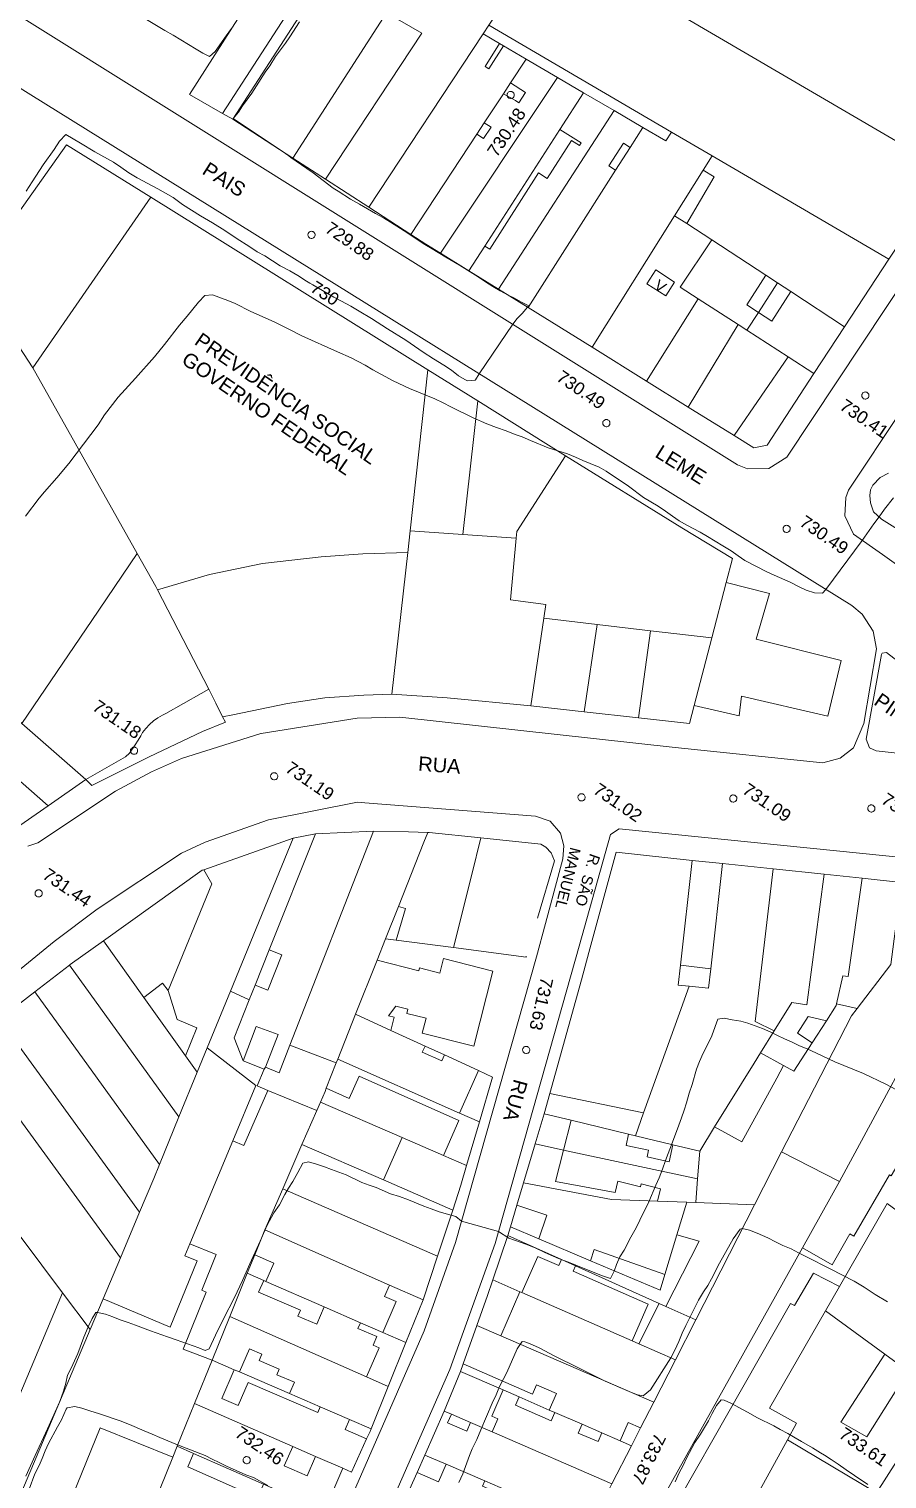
# Model space of a CAD drawing. Header units: metres. Extents: x 322294 to 7190115, y 7390841 to 10157759.
# Drawn here: x 322703.1 to 322822.5, y 7393247.5 to 7393449.4 of the extents above; entities that cross this region are included whole.
import ezdxf
from ezdxf.enums import TextEntityAlignment as Align

# ---------------------------------------------------------------- set-up
doc = ezdxf.new("R2010")
doc.units = ezdxf.units.M
doc.layers.get('0').update_dxf_attribs({"lineweight": 18})
for name, color, linetype, lineweight in [('100_SIST_VIARIO_MEIO_FIO', 1, 'Continuous', 18), ('106_PRACAS_PARQUES_TOP', 7, 'Continuous', 18), ('160_P_SIMP_ASF_TOP', 7, 'Continuous', 18), ('206_MURO_E_MURO_ARRIMO', 7, 'Continuous', 18), ('214_PROJ_BEIRAL_EDIF', 10, 'Continuous', 18), ('216_EDIF_NOTAVEL', 2, 'Continuous', 18), ('218_EDIF_NOTAVEL_TOP', 7, 'Continuous', 18), ('600_CURVA_MESTRA', 14, 'Continuous', 18), ('602_CURVA_MESTRA_TOP', 24, 'Continuous', 18), ('604_CURVA_INTERM', 7, 'Continuous', 18), ('606_PTO_COTADO', 7, 'Continuous', 18), ('608_PTO_COTADO_INTERVIA', 1, 'Continuous', 18), ('624_SEGM_CURVA_MESTRA', 14, 'Continuous', 18)]:
    doc.layers.add(name, color=color, linetype=linetype, lineweight=lineweight)
doc.styles.add('Style-Arial', font='arial.ttf', dxfattribs={"height": 1.75})

# ---------------------------------------------------------------- blocks, each defined once
blk = doc.blocks.new('SP09')
at = {"color": 0, "linetype": 'Continuous'}
blk.add_lwpolyline([(-0.03, -0.51), (-0.14, -0.49), (-0.24, -0.46), (-0.31, -0.42), (-0.35, -0.39), (-0.42, -0.31), (-0.47, -0.24), (-0.51, -0.15), (-0.52, -0.09), (-0.52, 0.03), (-0.51, 0.11), (-0.48, 0.2), (-0.44, 0.27), (-0.4, 0.33), (-0.32, 0.39), (-0.23, 0.44), (-0.15, 0.48), (-0.1, 0.48), (-0.03, 0.48), (0.08, 0.48), (0.19, 0.44), (0.27, 0.4), (0.35, 0.32), (0.41, 0.23), (0.46, 0.11), (0.48, 0.03), (0.48, -0.03), (0.47, -0.08), (0.44, -0.21), (0.38, -0.3), (0.31, -0.38), (0.23, -0.44), (0.1, -0.49), (0.02, -0.51)], close=True, dxfattribs=at)
blk = doc.blocks.new('SP10')
at = {"color": 0, "linetype": 'Continuous'}
blk.add_lwpolyline([(-0.03, -0.51), (-0.14, -0.49), (-0.24, -0.46), (-0.31, -0.42), (-0.35, -0.39), (-0.42, -0.31), (-0.47, -0.24), (-0.51, -0.15), (-0.52, -0.09), (-0.52, 0.03), (-0.51, 0.11), (-0.48, 0.2), (-0.44, 0.27), (-0.4, 0.33), (-0.32, 0.39), (-0.23, 0.44), (-0.15, 0.48), (-0.1, 0.48), (-0.03, 0.48), (0.08, 0.48), (0.19, 0.44), (0.27, 0.4), (0.35, 0.32), (0.41, 0.23), (0.46, 0.11), (0.48, 0.03), (0.48, -0.03), (0.47, -0.08), (0.44, -0.21), (0.38, -0.3), (0.31, -0.38), (0.23, -0.44), (0.1, -0.49), (0.02, -0.51)], close=True, dxfattribs=at)

msp = doc.modelspace()

# ---------------------------------------------------------------- linework, layer by layer
at = {"layer": '100_SIST_VIARIO_MEIO_FIO'}
for points in [[(322716.848, 7393544.466), (322784.438, 7393504.341), (322852.286, 7393464.245), (322853.64, 7393457.744), (322808.55, 7393389.808), (322806.057, 7393388.209), (322803.095, 7393388.157), (322801.716, 7393388.735), (322698.636, 7393453.14), (322664.209, 7393474.615), (322663.254, 7393476.628), (322663.354, 7393478.853), (322663.8, 7393479.879), (322711.666, 7393543.317), (322713.616, 7393544.405), (322716.574, 7393544.536)], [(322878.898, 7393377.913), (322877.82, 7393375.316), (322876.258, 7393372.759), (322875.088, 7393372.282), (322873.722, 7393372.788), (322865.791, 7393360.626), (322866.942, 7393358.018), (322864.301, 7393354.156), (322860.633, 7393352.866), (322855.85, 7393352.207), (322845.395, 7393358.813), (322827.712, 7393372.044), (322821.9, 7393376.226), (322817.819, 7393379.062), (322816.645, 7393381.621), (322816.793, 7393384.19), (322817.153, 7393385.195), (322839.014, 7393418.045), (322841.21, 7393417.766), (322843.336, 7393416.547), (322876.094, 7393383.956), (322877.758, 7393381.469), (322878.76, 7393378.65)], [(322821.739, 7393362.322), (322819.6, 7393350.545), (322820.048, 7393349.309), (322820.979, 7393348.886), (322839.511, 7393346.872), (322842.97, 7393343.663), (322849.83, 7393342.853), (322850.546, 7393343.737), (322850.366, 7393344.417), (322845.709, 7393347.736), (322841.87, 7393347.952), (322840.069, 7393348.987), (322822.434, 7393362.61), (322821.835, 7393362.522)]]:
    msp.add_lwpolyline(points, close=True, dxfattribs=at)
for points in [[(322817.596, 7393369.149), (322703.344, 7393440.226), (322655.443, 7393470.125), (322643.409, 7393477.376)], [(322735.34, 7393351.324), (322735.375, 7393351.335), (322748.75, 7393353.441), (322754.68, 7393353.583), (322793.016, 7393349.384), (322813.567, 7393347.22), (322815.971, 7393347.877), (322817.859, 7393349.311), (322819.269, 7393352.714), (322821.043, 7393363.081), (322820.589, 7393365.553), (322819.07, 7393367.936), (322817.596, 7393369.149)], [(322774.963, 7393324.845), (322777.388, 7393333.865), (322777.532, 7393335.688), (322777.054, 7393337.44), (322775.605, 7393339.109), (322773.577, 7393339.811), (322749.807, 7393341.656)], [(322845.82, 7393277.494), (322869.308, 7393311.441), (322876.311, 7393322.163), (322875.992, 7393323.913), (322873.887, 7393325.643), (322856.731, 7393329.988), (322826.451, 7393333.86), (322785.221, 7393338.05), (322784.035, 7393337.27), (322779.64, 7393321.72)]]:
    msp.add_lwpolyline(points, dxfattribs=at)
at = {"layer": '100_SIST_VIARIO_MEIO_FIO', "flags": 128}
for points in [[(322702.888, 7393335.633), (322704.313, 7393336.089), (322715.107, 7393343.287), (322720.115, 7393345.992), (322724.293, 7393347.823), (322735.34, 7393351.324)], [(322625.202, 7393246.518), (322624.921, 7393247.855), (322625.535, 7393250.065), (322671.088, 7393291.827), (322689.963, 7393308.805), (322706.585, 7393322.352), (322712.575, 7393326.871), (322724.315, 7393334.669), (322727.589, 7393336.208), (322736.427, 7393339.282), (322748.78, 7393341.736), (322749.807, 7393341.656)], [(322779.64, 7393321.72), (322767.94, 7393280.325), (322761.635, 7393262.75), (322716.382, 7393159.596), (322682.014, 7393081.958), (322677.179, 7393084.112), (322688.93, 7393110.683), (322689.302, 7393111.783), (322688.406, 7393112.692), (322659.429, 7393125.146), (322672.138, 7393163.101), (322675.473, 7393172.573), (322682.256, 7393170.1), (322679.31, 7393162.184), (322674.611, 7393163.661), (322663.19, 7393128.757), (322688.073, 7393117.743), (322690.31, 7393117.061), (322691.648, 7393117.398), (322731.104, 7393206.471), (322758.085, 7393268.128), (322762.418, 7393280.441), (322773.722, 7393320.229), (322774.963, 7393324.845)]]:
    msp.add_lwpolyline(points, dxfattribs=at)
at = {"layer": '206_MURO_E_MURO_ARRIMO'}
for p, q in [((322730.019, 7393437.659), (322731.435, 7393436.856)), ((322727.236, 7393351.594), (322730.405, 7393352.883)), ((322730.405, 7393352.883), (322729.988, 7393353.615)), ((322719.781, 7393348.045), (322727.236, 7393351.594)), ((322711.811, 7393344.082), (322719.781, 7393348.045)), ((322710.979, 7393344.907), (322711.811, 7393344.082)), ((322767.575, 7393303.482), (322765.761, 7393297.246)), ((322774.775, 7393298.372), (322775.558, 7393301.182)), ((322773.52, 7393294.168), (322774.775, 7393298.372)), ((322765.761, 7393297.246), (322763.991, 7393291.16)), ((322771.899, 7393288.734), (322773.52, 7393294.168)), ((322763.991, 7393291.16), (322763.195, 7393288.423)), ((322763.195, 7393288.423), (322762.05, 7393284.962)), ((322770.076, 7393282.627), (322770.974, 7393285.635)), ((322769.721, 7393281.437), (322770.076, 7393282.627)), ((322767.629, 7393275.245), (322769.721, 7393281.437)), ((322766.879, 7393273.082), (322767.579, 7393275.095)), ((322767.579, 7393275.095), (322767.629, 7393275.245)), ((322757.917, 7393272.463), (322755.521, 7393266.515)), ((322765.394, 7393268.909), (322766.879, 7393273.082)), ((322755.521, 7393266.515), (322753.052, 7393260.388)), ((322760.867, 7393256.965), (322763.113, 7393262.502)), ((322763.113, 7393262.502), (322763.484, 7393263.542)), ((322750.537, 7393254.148), (322750.064, 7393253.098)), ((322750.684, 7393254.513), (322750.537, 7393254.148)), ((322757.083, 7393248.438), (322758.15, 7393250.843)), ((322746.74, 7393249.026), (322744.178, 7393243.071))]:
    msp.add_line(p, q, dxfattribs=at)
for points in [[(322768.576, 7393447.375), (322769.125, 7393447.053)], [(322814.061, 7393311.327), (322812.082, 7393308.258)]]:
    msp.add_lwpolyline(points, dxfattribs=at)
at = {"layer": '206_MURO_E_MURO_ARRIMO', "flags": 128}
for points in [[(322754.183, 7393322.548), (322752.706, 7393322.743)], [(322760.903, 7393306.562), (322758.203, 7393307.801)], [(322732.898, 7393305.727), (322735.815, 7393304.598)], [(322767.575, 7393303.482), (322765.632, 7393304.391)], [(322765.761, 7393297.246), (322763.007, 7393298.469)], [(322774.775, 7393298.372), (322778.526, 7393297.469)], [(322773.52, 7393294.168), (322777.466, 7393293.318)], [(322786.529, 7393295.541), (322787.476, 7393295.313)], [(322763.991, 7393291.16), (322760.748, 7393292.568)], [(322804.057, 7393285.678), (322807.827, 7393293.06)], [(322774.028, 7393280.954), (322770.076, 7393282.627)], [(322777.18, 7393278.078), (322769.721, 7393281.437)], [(322778.096, 7393221.245), (322810.737, 7393279.71)], [(322791.569, 7393275.974), (322790.906, 7393273.811), (322781.243, 7393277.901)], [(322790.804, 7393271.942), (322779.142, 7393277.194)], [(322736.042, 7393275.036), (322735.743, 7393275.167)], [(322771.417, 7393273.585), (322767.629, 7393275.245)], [(322711.564, 7393268.317), (322701.178, 7393243.673)], [(322755.521, 7393266.515), (322752.322, 7393267.915)], [(322739.327, 7393259.416), (322732.384, 7393262.413)], [(322763.113, 7393262.502), (322769.071, 7393259.908)], [(322726.098, 7393258.019), (322723.689, 7393252.073)], [(322771.296, 7393258.939), (322775.49, 7393257.113)], [(322761.87, 7393256.53), (322764.537, 7393255.374)], [(322786.927, 7393252.135), (322788.195, 7393254.617)], [(322735.729, 7393246.783), (322725.98, 7393251.066)]]:
    msp.add_lwpolyline(points, dxfattribs=at)
at = {"layer": '214_PROJ_BEIRAL_EDIF'}
for points in [[(322754.427, 7393472.552), (322754.743, 7393473.051), (322755.229, 7393472.633), (322766.38, 7393489.045), (322764.034, 7393490.389), (322759.403, 7393493.143), (322754.833, 7393486.13), (322755.674, 7393485.558), (322754.019, 7393483.123), (322753.225, 7393483.662), (322748.331, 7393476.15), (322744.091, 7393469.642), (322725.393, 7393440.28), (322730.019, 7393437.659), (322748.034, 7393465.533), (322747.599, 7393465.814), (322749.905, 7393469.381), (322748.978, 7393469.981), (322750.015, 7393471.587), (322750.981, 7393474.125), (322750.192, 7393474.635), (322752.779, 7393478.638), (322753.255, 7393478.33), (322750.966, 7393474.789)], [(322754.427, 7393472.552), (322750.419, 7393466.23), (322731.435, 7393436.856), (322739.811, 7393431.428), (322752.831, 7393451.675), (322774.039, 7393484.656), (322771.788, 7393485.946), (322768, 7393488.116), (322766.38, 7393489.045), (322755.229, 7393472.633), (322754.743, 7393473.051)], [(322826.731, 7393432.07), (322830.897, 7393429.632), (322822.742, 7393417.34), (322798.153, 7393431.734), (322792.484, 7393435.052), (322767.083, 7393449.922), (322775.207, 7393462.231)], [(322744.36, 7393428.481), (322757.748, 7393448.848), (322752.831, 7393451.675), (322739.811, 7393431.428)], [(322769.125, 7393447.053), (322767.091, 7393443.862), (322766.555, 7393444.204), (322768.576, 7393447.375), (322766.286, 7393448.715), (322750.364, 7393424.59), (322756.201, 7393420.808), (322765.393, 7393434.76), (322766.442, 7393436.353), (322769.103, 7393440.393), (322770.09, 7393441.892), (322772.276, 7393445.209)], [(322765.393, 7393434.76), (322756.201, 7393420.808), (322758.323, 7393419.433), (322760.334, 7393418.19), (322776.622, 7393442.665), (322772.276, 7393445.209), (322770.09, 7393441.892), (322772.19, 7393440.553), (322771.277, 7393439.12), (322770.783, 7393439.435), (322769.103, 7393440.393), (322766.442, 7393436.353), (322767.383, 7393435.753), (322766.358, 7393434.145)], [(322766.523, 7393419.167), (322776.967, 7393435.425), (322780.253, 7393440.539), (322776.622, 7393442.665), (322760.334, 7393418.19), (322764.315, 7393415.731)], [(322766.523, 7393419.167), (322767.198, 7393418.737), (322773.982, 7393429.382), (322775.222, 7393428.592), (322778.592, 7393433.88), (322779.685, 7393433.184), (322779.915, 7393433.546), (322776.967, 7393435.425), (322780.253, 7393440.539), (322784.523, 7393438.04), (322768.404, 7393413.205), (322764.315, 7393415.731)], [(322784.724, 7393429.747), (322783.787, 7393430.344), (322785.813, 7393433.524), (322786.75, 7393432.927), (322788.518, 7393435.701), (322784.523, 7393438.04), (322768.404, 7393413.205), (322772.55, 7393410.644)], [(322788.518, 7393435.701), (322786.75, 7393432.927), (322784.724, 7393429.747), (322772.55, 7393410.644), (322781.448, 7393405.103), (322792.928, 7393423.405), (322796.907, 7393429.748), (322798.153, 7393431.734), (322792.484, 7393435.052), (322791.708, 7393433.834)], [(322708.295, 7393433.298), (322720.048, 7393425.971), (322703.606, 7393402.214), (322700.413, 7393407.153), (322697.931, 7393410.992), (322695.322, 7393415.029)], [(322805.64, 7393415.115), (322798.113, 7393420.036), (322794.626, 7393422.316), (322798.468, 7393428.827), (322796.907, 7393429.748), (322798.153, 7393431.734), (322822.742, 7393417.34), (322816.598, 7393407.95), (322809.113, 7393412.844), (322807.252, 7393414.06)], [(322794.626, 7393422.316), (322798.113, 7393420.036), (322793.704, 7393413.472), (322796.232, 7393411.837), (322789.04, 7393400.375), (322781.448, 7393405.103), (322792.928, 7393423.405)], [(322805.64, 7393415.115), (322798.113, 7393420.036), (322793.704, 7393413.472), (322796.232, 7393411.837), (322801.765, 7393408.26), (322803.009, 7393407.456), (322804.602, 7393409.936), (322802.973, 7393410.99)], [(322792.946, 7393414.163), (322791.699, 7393412.234), (322789.072, 7393413.933), (322790.319, 7393415.862)], [(322807.252, 7393414.06), (322804.602, 7393409.936), (322802.973, 7393410.99), (322805.64, 7393415.115)], [(322789.04, 7393400.375), (322796.232, 7393411.837), (322801.765, 7393408.26), (322794.838, 7393396.764)], [(322809.113, 7393412.844), (322806.457, 7393408.737), (322804.602, 7393409.936), (322803.009, 7393407.456), (322808.752, 7393403.742), (322812.331, 7393401.428), (322816.598, 7393407.95)], [(322803.009, 7393407.456), (322808.752, 7393403.742), (322801.213, 7393392.794), (322794.838, 7393396.764), (322801.765, 7393408.26)], [(322812.331, 7393401.428), (322805.814, 7393391.469), (322803.956, 7393391.086), (322801.213, 7393392.794), (322808.752, 7393403.742)], [(322758.598, 7393401.936), (322756.115, 7393379.513), (322763.466, 7393379.016), (322765.526, 7393397.617)], [(322777.766, 7393389.986), (322770.973, 7393379.451), (322770.885, 7393378.515), (322763.466, 7393379.016), (322765.526, 7393397.617)], [(322770.885, 7393378.515), (322770.074, 7393369.927), (322775.018, 7393369.293), (322774.734, 7393367.388), (322782.153, 7393366.512), (322789.595, 7393365.633), (322798.118, 7393364.627), (322800.122, 7393372.359), (322800.977, 7393375.66), (322793.962, 7393379.935), (322777.766, 7393389.986), (322770.973, 7393379.451)], [(322756.115, 7393379.513), (322763.466, 7393379.016), (322770.885, 7393378.515), (322770.074, 7393369.927), (322775.018, 7393369.293), (322774.734, 7393367.388), (322772.907, 7393355.167), (322761.268, 7393356.288), (322753.598, 7393356.776), (322755.785, 7393376.53)], [(322800.122, 7393372.359), (322798.118, 7393364.627), (322795.681, 7393355.218), (322801.928, 7393353.758), (322802.235, 7393356.524), (322814.285, 7393353.708), (322816.111, 7393361.485), (322804.311, 7393364.444), (322806.134, 7393370.809)], [(322782.153, 7393366.512), (322780.336, 7393354.348), (322772.907, 7393355.167), (322774.734, 7393367.388)], [(322789.595, 7393365.633), (322787.908, 7393353.513), (322780.336, 7393354.348), (322782.153, 7393366.512)], [(322795.035, 7393352.727), (322787.908, 7393353.513), (322789.595, 7393365.633), (322798.118, 7393364.627), (322795.681, 7393355.218)], [(322799.585, 7393333.209), (322795.403, 7393333.652), (322793.746, 7393319.049), (322797.967, 7393318.571)], [(322806.809, 7393309.926), (322804.175, 7393311.196), (322806.665, 7393332.46), (322813.737, 7393331.712), (322811.366, 7393313.534), (322809.255, 7393313.859)], [(322814.061, 7393311.327), (322815.438, 7393313.463), (322815.484, 7393313.672), (322816.355, 7393317.589), (322817.115, 7393317.471), (322819.037, 7393331.151), (322813.737, 7393331.712), (322811.366, 7393313.534), (322809.255, 7393313.859), (322806.809, 7393309.926), (322804.903, 7393306.861), (322808.113, 7393305.099), (322809.54, 7393304.317), (322812.082, 7393308.258), (322810.047, 7393309.57), (322811.542, 7393311.889)], [(322824.51, 7393330.572), (322819.037, 7393331.151), (322817.115, 7393317.471), (322816.355, 7393317.589), (322815.484, 7393313.672), (322818.362, 7393313.032), (322823.057, 7393319.159)]]:
    msp.add_lwpolyline(points, close=True, dxfattribs=at)
for points in [[(322775.207, 7393462.231), (322826.731, 7393432.07), (322830.972, 7393439.257), (322830.223, 7393439.699), (322831.053, 7393441.104), (322832.073, 7393440.502), (322836.637, 7393448.238), (322834.169, 7393449.694)], [(322752.831, 7393451.675), (322757.748, 7393448.848), (322744.36, 7393428.481), (322750.364, 7393424.59), (322766.286, 7393448.715), (322767.083, 7393449.922)], [(322685.224, 7393384.814), (322700.413, 7393407.153), (322703.606, 7393402.214), (322718.145, 7393376.373), (322711.819, 7393367.041)], [(322720.958, 7393371.336), (322720.731, 7393371.776), (322718.145, 7393376.373), (322711.819, 7393367.041)], [(322729.06, 7393355.52), (322728.109, 7393357.475), (322720.958, 7393371.336)], [(322727.039, 7393356.871), (322728.109, 7393357.475), (322720.958, 7393371.336)], [(322755.874, 7393337.602), (322758.579, 7393337.549), (322758.029, 7393336.162)], [(322764.704, 7393331.701), (322765.981, 7393336.789), (322758.775, 7393337.545), (322758.579, 7393337.549), (322758.029, 7393336.162)], [(322764.704, 7393331.701), (322765.981, 7393336.789), (322774.333, 7393335.913), (322775.01, 7393335.467), (322775.741, 7393334.694), (322776.208, 7393333.574), (322773.854, 7393325.587)], [(322781, 7393320.811), (322784.795, 7393334.774), (322795.403, 7393333.652), (322793.746, 7393319.049)], [(322804.015, 7393305.431), (322804.903, 7393306.861), (322806.809, 7393309.926), (322804.175, 7393311.196), (322806.665, 7393332.46), (322799.585, 7393333.209), (322797.967, 7393318.571)], [(322818.362, 7393313.032), (322823.057, 7393319.159), (322824.51, 7393330.572), (322829.683, 7393330.025), (322827.515, 7393310.429), (322819.289, 7393295.224)], [(322819.289, 7393295.224), (322827.515, 7393310.429), (322829.683, 7393330.025), (322839.642, 7393328.971), (322837.688, 7393314.275), (322835.113, 7393309.454)], [(322793.746, 7393319.049), (322793.433, 7393316.294), (322794.966, 7393316.133), (322793.616, 7393312.38)], [(322797.967, 7393318.571), (322797.665, 7393315.848), (322794.966, 7393316.133), (322793.616, 7393312.38)], [(322811.587, 7393300.371), (322817.559, 7393311.984), (322818.362, 7393313.032)], [(322804.015, 7393305.431), (322804.903, 7393306.861)], [(322804.903, 7393306.861), (322808.113, 7393305.099), (322807.147, 7393303.338)]]:
    msp.add_lwpolyline(points, dxfattribs=at)
at = {"layer": '214_PROJ_BEIRAL_EDIF', "flags": 128}
for points in [[(322693.71, 7393351.781), (322705.756, 7393341.263), (322700.742, 7393337.765), (322682.791, 7393353.462), (322685.771, 7393356.106), (322687.253, 7393357.42)], [(322700.201, 7393354.341), (322702.09, 7393352.688), (322710.979, 7393344.907), (322705.756, 7393341.263), (322693.71, 7393351.781), (322695.744, 7393354.062), (322698.089, 7393351.972)], [(322724.87, 7393306.417), (322726.435, 7393310.341), (322723.689, 7393311.479), (322722.419, 7393315.522), (322728.5, 7393330.362), (322727.403, 7393332.353), (322739.853, 7393336.764), (322731.119, 7393315.444), (322727.881, 7393307.541), (322726.49, 7393304.144)], [(322734.559, 7393316.291), (322736.516, 7393321.185), (322742.973, 7393337.334), (322739.853, 7393336.764), (322731.119, 7393315.444), (322733.739, 7393314.241)], [(322734.559, 7393316.291), (322736.32, 7393315.587), (322738.277, 7393320.481), (322736.516, 7393321.185), (322742.973, 7393337.334), (322751.008, 7393337.697), (322739.399, 7393307.943), (322737.883, 7393304.059), (322736.001, 7393304.864), (322737.757, 7393309.393), (322734.703, 7393310.501), (322732.898, 7393305.727), (322731.617, 7393308.935), (322733.739, 7393314.241)], [(322722.419, 7393315.522), (322728.5, 7393330.362), (322727.403, 7393332.353), (322727.169, 7393332.27), (322713.448, 7393322.448), (322719.065, 7393314.565), (322721.666, 7393316.532)], [(322724.87, 7393306.417), (322726.49, 7393304.144), (322723.949, 7393297.942), (322708.703, 7393319.045), (322708.818, 7393319.132), (322713.448, 7393322.448), (322719.065, 7393314.565)], [(322703.882, 7393315.361), (322721.227, 7393291.296), (322723.949, 7393297.942), (322708.703, 7393319.045)], [(322748.539, 7393312.236), (322751.513, 7393319.736), (322757.319, 7393318.252), (322757.425, 7393318.667), (322760.259, 7393317.943), (322760.78, 7393319.979), (322767.65, 7393318.223), (322764.977, 7393307.765), (322757.821, 7393309.594), (322758.349, 7393311.659), (322755.663, 7393312.346), (322755.809, 7393312.917), (322754.145, 7393313.342), (322753.107, 7393312.018), (322753.918, 7393311.811), (322753.451, 7393309.982)], [(322698.909, 7393311.56), (322718.454, 7393284.664), (322720.431, 7393289.354), (322721.227, 7393291.296), (322703.882, 7393315.361)], [(322760.903, 7393306.562), (322760.53, 7393305.72), (322757.814, 7393306.923), (322758.203, 7393307.801), (322753.451, 7393309.982), (322748.539, 7393312.236), (322746.062, 7393305.991), (322763.007, 7393298.469), (322765.632, 7393304.391)], [(322694.193, 7393307.955), (322715.785, 7393278.331), (322718.454, 7393284.664), (322698.909, 7393311.56)], [(322707.74, 7393273.426), (322693.019, 7393293.091), (322686.769, 7393301.439), (322692.756, 7393306.857), (322694.193, 7393307.955), (322715.785, 7393278.331), (322713.377, 7393272.618), (322711.564, 7393268.317)], [(322713.377, 7393272.618), (322715.785, 7393278.331), (322718.454, 7393284.664), (322720.431, 7393289.354), (322721.227, 7393291.296), (322723.949, 7393297.942), (322726.49, 7393304.144), (322727.881, 7393307.541), (322734.654, 7393302.294), (322731.444, 7393294.589), (322725.478, 7393280.271), (322724.769, 7393278.569), (322726.481, 7393277.872), (322722.71, 7393268.669)], [(322736.308, 7393301.627), (322743.12, 7393298.827), (322743.63, 7393300.002), (322744.274, 7393301.483), (322744.447, 7393301.921), (322745.846, 7393305.448), (322739.399, 7393307.943), (322737.883, 7393304.059), (322736.001, 7393304.864), (322735.815, 7393304.598), (322734.816, 7393302.24)], [(322743.63, 7393300.002), (322744.274, 7393301.483), (322744.447, 7393301.921), (322747.659, 7393300.497), (322749.034, 7393303.6), (322762.912, 7393297.45), (322760.748, 7393292.568), (322755.019, 7393295.056)], [(322736.308, 7393301.627), (322743.12, 7393298.827), (322741.058, 7393294.078), (322738.382, 7393287.916), (322735.907, 7393282.216), (322734.497, 7393278.742), (322733.452, 7393276.169), (322731.008, 7393270.136), (322728.55, 7393264.069), (322724.513, 7393265.6), (322727.733, 7393273.547), (322727.12, 7393273.796), (322729.142, 7393278.787), (322725.478, 7393280.271), (322731.444, 7393294.589), (322732.965, 7393293.928)], [(322743.63, 7393300.002), (322743.12, 7393298.827), (322741.058, 7393294.078), (322752.402, 7393289.152), (322755.019, 7393295.056)], [(322777.466, 7393293.318), (322796.132, 7393289.293), (322796.429, 7393293.157), (322792.689, 7393294.058), (322792.18, 7393291.696), (322789.126, 7393292.355), (322789.328, 7393293.293), (322786.19, 7393293.97), (322786.529, 7393295.541), (322778.526, 7393297.469)], [(322752.402, 7393289.152), (322762.05, 7393284.962), (322759.933, 7393278.558), (322738.382, 7393287.916), (322741.058, 7393294.078)], [(322673.094, 7393276.242), (322677.066, 7393279.601), (322684.699, 7393286.055), (322693.019, 7393293.091), (322707.74, 7393273.426), (322697.163, 7393248.33)], [(322777.466, 7393293.318), (322776.351, 7393288.95), (322784.642, 7393287.386), (322785.055, 7393289.002), (322788.173, 7393288.206), (322788.272, 7393288.597), (322790.993, 7393287.902), (322790.557, 7393286.196), (322794.655, 7393286.039), (322795.879, 7393285.992), (322796.132, 7393289.293)], [(322753.273, 7393274.521), (322757.917, 7393272.463), (322759.933, 7393278.558), (322738.382, 7393287.916), (322735.907, 7393282.216)], [(322794.655, 7393286.039), (322793.266, 7393281.508), (322791.569, 7393275.974), (322781.727, 7393279.467), (322781.243, 7393277.901), (322774.028, 7393280.954), (322775.17, 7393284.259), (322770.974, 7393285.635), (322771.899, 7393288.734), (322784.139, 7393286.442), (322790.557, 7393286.196)], [(322793.266, 7393281.508), (322794.655, 7393286.039), (322795.879, 7393285.992), (322804.057, 7393285.678), (322795.876, 7393269.658), (322791.709, 7393271.535), (322796.345, 7393280.613)], [(322825.446, 7393262.529), (322822.203, 7393264.892), (322813.923, 7393270.924), (322815.871, 7393274.309), (322822.527, 7393285.881), (322839.56, 7393273.408), (322829.785, 7393259.368)], [(322753.273, 7393274.521), (322735.907, 7393282.216), (322734.497, 7393278.742), (322737.154, 7393277.58), (322736.042, 7393275.036), (322744.175, 7393271.478), (322749.21, 7393269.276), (322752.322, 7393267.915), (322754.201, 7393272.209), (322752.573, 7393272.921)], [(322777.18, 7393278.078), (322779.142, 7393277.194), (322778.812, 7393276.441), (322789.266, 7393271.86), (322787.025, 7393266.746), (322771.68, 7393273.47), (322773.887, 7393278.507), (322776.808, 7393277.227)], [(322735.743, 7393275.167), (322733.452, 7393276.169), (322731.008, 7393270.136), (322750.034, 7393261.723), (322751.807, 7393265.776), (322750.968, 7393266.143), (322751.49, 7393267.338), (322748.865, 7393268.486), (322749.21, 7393269.276), (322744.175, 7393271.478), (322743.114, 7393269.053), (322740.497, 7393270.198), (322740.85, 7393271.005), (322735.035, 7393273.549)], [(322790.72, 7393220.282), (322808.637, 7393252.985), (322809.886, 7393255.266), (322806.137, 7393257.387), (322813.923, 7393270.924), (322815.871, 7393274.309), (322812.266, 7393276.179), (322809.617, 7393271.654), (322809.076, 7393271.954), (322785.175, 7393229.994), (322790.474, 7393227.245), (322787.68, 7393221.86)], [(322787.944, 7393266.343), (322793.042, 7393264.109), (322790.032, 7393258.215), (322768.754, 7393267.45), (322771.417, 7393273.585), (322771.68, 7393273.47), (322787.025, 7393266.746)], [(322791.709, 7393271.535), (322790.804, 7393271.942), (322787.944, 7393266.343), (322793.042, 7393264.109), (322795.876, 7393269.658)], [(322750.034, 7393261.723), (322753.052, 7393260.388), (322750.684, 7393254.513), (322747.706, 7393255.798), (322743.595, 7393257.574), (322739.327, 7393259.416), (322740.006, 7393260.988), (322737.58, 7393262.036), (322737.912, 7393262.804), (322735.092, 7393264.021), (322735.464, 7393264.884), (322733.767, 7393265.617), (322732.384, 7393262.413), (322731.639, 7393262.735), (322728.55, 7393264.069), (322731.008, 7393270.136)], [(322825.446, 7393262.529), (322829.785, 7393259.368), (322825.203, 7393252.122), (322821.057, 7393245.566), (322808.637, 7393252.985), (322809.886, 7393255.266), (322806.137, 7393257.387), (322813.923, 7393270.924), (322822.203, 7393264.892), (322816.063, 7393255.42), (322819.716, 7393253.383)], [(322788.195, 7393254.617), (322790.032, 7393258.215), (322768.754, 7393267.45), (322765.394, 7393268.909), (322763.484, 7393263.542), (322773.17, 7393259.338), (322773.725, 7393260.617), (322776.49, 7393259.417), (322775.49, 7393257.113), (322776.28, 7393256.77), (322780.05, 7393255.129), (322782.804, 7393253.929), (322785.368, 7393252.813), (322786.475, 7393255.363)], [(322731.639, 7393262.735), (322728.55, 7393264.069), (322726.098, 7393258.019), (322739.783, 7393252.057), (322742.973, 7393250.667), (322746.74, 7393249.026), (322747.973, 7393248.459), (322750.064, 7393253.098), (322747.094, 7393254.392), (322747.706, 7393255.798), (322743.595, 7393257.574), (322743.253, 7393256.782), (322733.572, 7393260.961), (322732.183, 7393257.743), (322729.908, 7393258.725)], [(322767.54, 7393254.072), (322768.327, 7393255.886), (322767.484, 7393256.252), (322769.071, 7393259.908), (322771.296, 7393258.939), (322770.789, 7393257.772), (322775.776, 7393255.608), (322776.28, 7393256.77), (322780.05, 7393255.129), (322779.522, 7393253.914), (322782.278, 7393252.718), (322782.804, 7393253.929), (322785.368, 7393252.813), (322786.927, 7393252.135), (322784.222, 7393246.838)], [(322784.222, 7393246.838), (322767.54, 7393254.072), (322764.537, 7393255.374), (322764.01, 7393254.16), (322761.344, 7393255.318), (322761.87, 7393256.53), (322760.867, 7393256.965), (322758.15, 7393250.843), (322761.126, 7393249.56), (322766.503, 7393247.241), (322770.782, 7393245.396), (322771.073, 7393246.067), (322776.678, 7393243.635), (322777.727, 7393246.052), (322782.715, 7393243.887)], [(322725.98, 7393251.066), (322725.162, 7393249.218), (322734.902, 7393244.911), (322735.729, 7393246.783), (322742.107, 7393243.981), (322739.45, 7393237.97), (322721.315, 7393246.213), (322723.07, 7393250.544), (322723.689, 7393252.073)], [(322742.973, 7393250.667), (322739.783, 7393252.057), (322738.593, 7393249.326), (322741.783, 7393247.936)], [(322790.72, 7393220.282), (322808.637, 7393252.985), (322821.057, 7393245.566), (322817.659, 7393240.192), (322812.297, 7393231.613), (322809.158, 7393226.59), (322796.333, 7393206.07), (322786.871, 7393213.359), (322789.68, 7393218.384)], [(322778.817, 7393241.931), (322778.323, 7393240.793), (322776.293, 7393241.674), (322776.785, 7393242.807), (322773.124, 7393244.386), (322772.796, 7393243.632), (322766.182, 7393246.503), (322766.503, 7393247.241), (322761.126, 7393249.56), (322760.075, 7393247.139), (322757.083, 7393248.438), (322755.612, 7393245.124), (322758.573, 7393243.843), (322763.763, 7393241.598), (322774.93, 7393236.767), (322778.329, 7393235.297), (322781.193, 7393240.906)]]:
    msp.add_lwpolyline(points, close=True, dxfattribs=at)
for points in [[(322754.49, 7393327.239), (322752.706, 7393322.743), (322751.513, 7393319.736), (322748.539, 7393312.236), (322746.062, 7393305.991), (322745.846, 7393305.448), (322739.399, 7393307.943), (322751.008, 7393337.697), (322755.874, 7393337.602)], [(322758.029, 7393336.162), (322754.49, 7393327.239)], [(322754.49, 7393327.239), (322755.473, 7393326.947), (322754.183, 7393322.548), (322762.144, 7393321.497), (322764.704, 7393331.701)], [(322772.299, 7393320.312), (322772.256, 7393320.161), (322762.144, 7393321.497), (322764.704, 7393331.701)], [(322793.616, 7393312.38), (322788.616, 7393298.482), (322775.558, 7393301.182), (322779.963, 7393316.998), (322781, 7393320.811)], [(322793.616, 7393312.38), (322788.616, 7393298.482), (322787.476, 7393295.313), (322792.689, 7393294.058), (322796.429, 7393293.157), (322798.49, 7393296.545), (322804.015, 7393305.431)], [(322807.147, 7393303.338), (322802.278, 7393294.466), (322798.49, 7393296.545), (322804.015, 7393305.431)], [(322819.289, 7393295.224), (322815.879, 7393288.919), (322807.827, 7393293.06), (322811.587, 7393300.371)], [(322824.328, 7393291.857), (322823.102, 7393289.726), (322822.835, 7393289.88), (322817.901, 7393281.304), (322817.32, 7393281.639), (322814.85, 7393277.345), (322810.737, 7393279.71), (322815.879, 7393288.919), (322819.289, 7393295.224)], [(322709.178, 7393245.264), (322712.975, 7393254.635), (322723.07, 7393250.544), (322721.315, 7393246.213)]]:
    msp.add_lwpolyline(points, dxfattribs=at)
at = {"layer": '216_EDIF_NOTAVEL'}
msp.add_lwpolyline([(322720.958, 7393371.336), (322720.731, 7393371.776), (322718.145, 7393376.373), (322703.606, 7393402.214), (322720.048, 7393425.971), (322758.598, 7393401.936), (322756.115, 7393379.513), (322755.785, 7393376.53), (322749.543, 7393376.325), (322743.727, 7393375.936), (322735.56, 7393374.968), (322728.2, 7393373.447)], close=True, dxfattribs=at)
for points in [[(322822.706, 7393387.553), (322821.542, 7393386.956), (322820.532, 7393385.873), (322820.2, 7393385.23), (322820.097, 7393384.47), (322820.186, 7393383.429), (322820.603, 7393382.176), (322821.729, 7393381.157), (322829.296, 7393376.429)], [(322720.958, 7393371.336), (322728.2, 7393373.447), (322735.56, 7393374.968), (322743.727, 7393375.936), (322749.543, 7393376.325), (322755.785, 7393376.53), (322753.598, 7393356.776), (322749.691, 7393356.665), (322744.269, 7393356.301), (322739.047, 7393355.509), (322731.453, 7393353.921)]]:
    msp.add_lwpolyline(points, dxfattribs=at)
at = {"layer": '216_EDIF_NOTAVEL', "flags": 128}
for points in [[(322711.819, 7393367.041), (322702.09, 7393352.688), (322700.201, 7393354.341), (322691.937, 7393361.575), (322688.687, 7393364.42), (322686.973, 7393365.919), (322677.822, 7393373.929), (322685.224, 7393384.814)], [(322711.819, 7393367.041), (322702.09, 7393352.688), (322710.979, 7393344.907), (322716.52, 7393348.064), (322717.061, 7393348.581), (322717.851, 7393349.734), (322718.256, 7393350.366), (322718.633, 7393351.013), (322718.865, 7393351.445), (322719.33, 7393352.033), (322719.847, 7393352.575), (322720.414, 7393353.066), (322721.024, 7393353.502), (322721.672, 7393353.878), (322722.106, 7393354.087), (322727.039, 7393356.871)], [(322731.453, 7393353.921), (322729.988, 7393353.615), (322729.06, 7393355.52)]]:
    msp.add_lwpolyline(points, dxfattribs=at)
at = {"layer": '600_CURVA_MESTRA', "elevation": 730}
for points in [[(322731.269, 7393449.468), (322730.517, 7393448.457), (322728.968, 7393446.266), (322728.198, 7393445.56), (322727.276, 7393446.04), (322726.347, 7393446.579), (322723.126, 7393448.528), (322721.962, 7393449.2), (322718.056, 7393451.564)], [(322746.558, 7393411.495), (322747.856, 7393410.794), (322749.035, 7393410.139), (322750.746, 7393409.087), (322752.994, 7393407.648), (322755.536, 7393406.062), (322757.927, 7393404.398), (322759.362, 7393403.464), (322760.815, 7393402.605), (322761.873, 7393401.9), (322762.857, 7393401.117), (322764.041, 7393400.436), (322765.174, 7393400.492), (322765.21, 7393400.562), (322765.733, 7393401.414), (322770.416, 7393408.33), (322771.034, 7393409.116), (322771.75, 7393409.848), (322772.431, 7393410.624), (322772.629, 7393410.875), (322771.618, 7393411.351), (322770.634, 7393411.938), (322769.692, 7393412.398), (322768.645, 7393412.97), (322767.618, 7393413.577), (322766.733, 7393414.124), (322765.795, 7393414.752), (322765.244, 7393415.144), (322762.992, 7393416.509), (322761.096, 7393417.62), (322759.172, 7393418.806), (322758.183, 7393419.387), (322755.295, 7393421.286), (322753.402, 7393422.499), (322752.401, 7393423.13), (322751.293, 7393423.716), (322749.097, 7393425.004), (322747.815, 7393425.731), (322746.097, 7393426.823), (322745.421, 7393427.234), (322742.616, 7393429.36), (322741.744, 7393430.003), (322739.506, 7393431.507), (322739.238, 7393431.728), (322738.29, 7393432.42), (322736.205, 7393433.785), (322733.486, 7393435.617), (322731.508, 7393436.923), (322732.223, 7393437.824), (322732.781, 7393438.687), (322734.067, 7393440.47), (322734.719, 7393441.514), (322735.958, 7393443.418), (322736.573, 7393444.289), (322737.404, 7393445.569), (322738.77, 7393447.422), (322739.381, 7393448.297), (322740.701, 7393450.405)], [(322702.681, 7393426.836), (322703.506, 7393428.139), (322705.026, 7393430.493), (322706.575, 7393432.652), (322707.304, 7393433.797), (322708.179, 7393434.723), (322710.253, 7393433.489), (322712.212, 7393432.287), (322714.831, 7393430.865), (322715.84, 7393430.155), (322716.987, 7393429.39), (322718.105, 7393428.701), (322721.003, 7393427.135), (322723.135, 7393425.925), (322724.434, 7393424.974), (322726.951, 7393423.375), (322728.622, 7393422.432), (322730.325, 7393421.352), (322732.042, 7393420.193), (322733.651, 7393419.171), (322734.815, 7393418.387), (322735.877, 7393417.804), (322738.027, 7393416.449), (322739.382, 7393415.747), (322740.51, 7393415.1), (322741.679, 7393414.288), (322742.159, 7393414.02)]]:
    msp.add_lwpolyline(points, dxfattribs=at)
at = {"layer": '604_CURVA_INTERM', "flags": 128}
for points, elevation in [([(322823.388, 7393384.144), (322822.172, 7393382.562), (322821.418, 7393381.498), (322820.653, 7393380.504), (322819.043, 7393378.211), (322814.009, 7393371.38), (322813.527, 7393370.858), (322812.404, 7393370.892), (322811.23, 7393371.285), (322810.166, 7393371.777), (322809.013, 7393372.365), (322806.821, 7393373.374), (322805.772, 7393373.809), (322802.729, 7393375.405), (322801.772, 7393376.033), (322800.794, 7393376.74), (322799.657, 7393377.457), (322797.54, 7393378.754), (322796.515, 7393379.358), (322794.65, 7393380.33), (322793.597, 7393380.937), (322792.658, 7393381.566), (322791.67, 7393382.253), (322790.628, 7393382.948), (322788.622, 7393384.181), (322786.516, 7393385.773), (322783.404, 7393387.828), (322782.421, 7393388.421), (322781.175, 7393388.91), (322780.187, 7393389.323), (322779.154, 7393389.808), (322778.052, 7393390.271), (322775.357, 7393391.07), (322772.9, 7393392.1), (322771.704, 7393392.635), (322770.764, 7393392.961), (322769.486, 7393393.48), (322768.129, 7393393.925), (322766.798, 7393394.441), (322764.897, 7393395.253), (322761.797, 7393396.796), (322760.742, 7393397.371), (322759.576, 7393397.915), (322756.033, 7393399.334), (322753.765, 7393400.436), (322750.913, 7393401.956), (322749.88, 7393402.603), (322747.937, 7393403.605), (322745.999, 7393404.442), (322741.031, 7393406.697), (322739.124, 7393407.68), (322737.184, 7393408.62), (322733.955, 7393410.063), (322731.766, 7393411.202), (322730.77, 7393411.609), (322728.596, 7393412.41), (322727.522, 7393412.311), (322726.649, 7393411.353), (322725.067, 7393409.403), (322724.022, 7393408.173), (322721.935, 7393405.458), (322720.55, 7393403.753), (322717.879, 7393400.777), (322715.458, 7393398.14), (322713.557, 7393395.672), (322712.688, 7393394.278), (322708.593, 7393388.929), (322706.94, 7393386.93), (322705.247, 7393384.95), (322704.471, 7393384.073), (322702.593, 7393381.559)], 731), ([(322823.827, 7393301.723), (322822.353, 7393302.488), (322819.219, 7393303.977), (322815.264, 7393305.618), (322812.584, 7393306.83), (322811.504, 7393307.369), (322810.251, 7393307.875), (322809.19, 7393308.386), (322808.241, 7393308.784), (322807.246, 7393309.254), (322806.349, 7393309.733), (322805.194, 7393310.263), (322803.145, 7393310.998), (322802.148, 7393311.247), (322800.966, 7393311.456), (322799.844, 7393311.699), (322798.949, 7393311.532), (322798.158, 7393309.345)], 732), ([(322822.556, 7393272.189), (322820.862, 7393273.212), (322819.333, 7393274.217), (322817.956, 7393275.044), (322814.602, 7393276.777), (322813.375, 7393277.382), (322812.489, 7393277.854), (322810.193, 7393278.995), (322809.151, 7393279.55), (322807.99, 7393280.046), (322806.962, 7393280.531), (322805.895, 7393281.073), (322804.418, 7393281.742), (322803.375, 7393282.166), (322802.348, 7393282.409), (322802.06, 7393282.295), (322801.103, 7393280.962), (322799.205, 7393277.579), (322798.072, 7393275.363), (322797.56, 7393274.452), (322796.97, 7393273.571), (322796.253, 7393272.413), (322795.105, 7393270.113), (322794.479, 7393268.906), (322793.976, 7393267.826), (322793.514, 7393266.682), (322792.962, 7393265.462), (322792.431, 7393264.367), (322789.571, 7393259.915), (322788.585, 7393259.079), (322787.784, 7393259.249), (322786.63, 7393259.71), (322783.293, 7393261.141), (322779.675, 7393262.963), (322778.438, 7393263.53), (322777.37, 7393264.08), (322776.279, 7393264.611), (322774.066, 7393265.764), (322772.747, 7393266.378), (322772.097, 7393266.601), (322771.703, 7393266.645), (322771.026, 7393265.621), (322769.572, 7393262.34), (322768.584, 7393260.387), (322768.099, 7393259.237), (322767.557, 7393258.084), (322765.976, 7393254.345), (322765.39, 7393253.024), (322764.776, 7393251.696), (322764.39, 7393250.769), (322763.437, 7393248.248), (322762.901, 7393247.007)], 733), ([(322736.323, 7393246.617), (322734.339, 7393247.704), (322733.25, 7393248.109), (322730.574, 7393249.283), (322729.536, 7393249.828), (322728.546, 7393250.285), (322727.585, 7393250.767), (322723.492, 7393252.366), (322721.295, 7393253.282), (322720.214, 7393253.779), (322719.09, 7393254.22), (322717.073, 7393255.11), (322715.749, 7393255.614), (322712.877, 7393256.571), (322711.549, 7393256.987), (322710.434, 7393257.372), (322709.439, 7393257.621), (322708.372, 7393257.416), (322708.261, 7393257.249), (322707.592, 7393255.757), (322707.022, 7393254.766), (322705.79, 7393252.479), (322705.321, 7393251.438), (322704.893, 7393250.376), (322704.475, 7393249.398), (322703.858, 7393248.239), (322703.114, 7393246.078)], 733), ([(322792.994, 7393247.099), (322793.576, 7393248.382), (322794.145, 7393249.416), (322794.651, 7393250.499), (322795.761, 7393252.619), (322796.555, 7393253.764), (322797.675, 7393255.625), (322798.147, 7393256.652), (322798.759, 7393257.762), (322799.398, 7393258.535), (322799.828, 7393258.498), (322800.753, 7393258.092), (322803.084, 7393256.822), (322804.464, 7393256.021), (322806.731, 7393254.895), (322807.636, 7393254.409), (322808.705, 7393253.865), (322809.71, 7393253.236), (322810.624, 7393252.738), (322812.144, 7393251.834), (322813.246, 7393251.137), (322813.808, 7393250.819), (322814.717, 7393250.244), (322815.713, 7393249.568), (322816.814, 7393248.775), (322818.004, 7393248.025), (322819.831, 7393246.759)], 734)]:
    msp.add_lwpolyline(points, dxfattribs=dict(at, elevation=elevation))
at = {"layer": '604_CURVA_INTERM', "elevation": 732}
msp.add_lwpolyline([(322798.158, 7393309.345), (322798.054, 7393309.059), (322796.927, 7393306.825), (322796.397, 7393305.653), (322795.997, 7393304.579), (322795.375, 7393302.459), (322794.983, 7393301.251), (322794.594, 7393299.905), (322794.281, 7393298.892), (322793.876, 7393297.794), (322793.534, 7393296.789), (322792.659, 7393294.396), (322791.671, 7393291.865), (322791.263, 7393290.667), (322790.783, 7393289.469), (322790.321, 7393288.433), (322789.36, 7393286.113), (322788.082, 7393283.549), (322787.59, 7393282.483), (322786.853, 7393281.169), (322785.902, 7393279.382), (322785.322, 7393278.444), (322784.861, 7393277.384), (322784.508, 7393276.435), (322784.014, 7393275.428), (322782.747, 7393275.841), (322781.735, 7393276.259), (322780.434, 7393276.755), (322778.387, 7393277.599), (322776.773, 7393278.224), (322775.692, 7393278.677), (322774.789, 7393279.115), (322773.635, 7393279.64), (322772.224, 7393280.196), (322769.876, 7393281.059), (322768.405, 7393281.973), (322763.267, 7393283.429), (322762.469, 7393284.069), (322761.31, 7393284.391), (322760.164, 7393284.737), (322759.042, 7393285.147), (322758.021, 7393285.481), (322755.875, 7393286.4), (322754.652, 7393286.844), (322753.374, 7393287.223), (322751.391, 7393288.11), (322750.413, 7393288.43), (322749.399, 7393288.793), (322747.208, 7393289.851), (322745.162, 7393290.6), (322744.194, 7393290.981), (322743.08, 7393291.351), (322741.989, 7393291.69), (322741.19, 7393291.474), (322740.509, 7393290.175), (322739.805, 7393288.952), (322739.214, 7393288.003), (322738.687, 7393287.12), (322737.934, 7393285.681), (322737.153, 7393284.552), (322736.238, 7393282.857), (322735.263, 7393280.612), (322733.818, 7393277.468), (322732.783, 7393275.13), (322731.656, 7393272.788), (322730.148, 7393269.803), (322729.052, 7393267.53), (322728.158, 7393265.632), (322727.598, 7393265.393), (322726.718, 7393265.756), (322725.135, 7393266.343), (322723.556, 7393266.889), (322722.37, 7393267.327), (322719.982, 7393268.122), (322717.885, 7393268.951), (322716.87, 7393269.318), (322715.769, 7393269.669), (322714.723, 7393270.079), (322713.7, 7393270.445), (322712.623, 7393270.692), (322712.394, 7393270.711), (322711.853, 7393269.857), (322711.303, 7393268.695), (322710.718, 7393267.271), (322709.854, 7393264.984), (322708.961, 7393262.943), (322708.428, 7393261.951), (322708.173, 7393260.842), (322707.852, 7393259.756), (322707.339, 7393258.309), (322705.667, 7393254.492), (322703.92, 7393250.769), (322702.614, 7393247.93)], dxfattribs=at)
at = {"layer": '624_SEGM_CURVA_MESTRA', "elevation": 730}
msp.add_lwpolyline([(322742.159, 7393414.02), (322742.592, 7393413.778), (322745.49, 7393412.072), (322746.558, 7393411.495)], dxfattribs=at)

# ---------------------------------------------------------------- block references
at = {"layer": '606_PTO_COTADO', "rotation": 325.5688295630279}
for p in [(322770.15, 7393440.216, 730.47), (322742.42, 7393420.734, 729.88), (322819.519, 7393398.366, 730.41), (322783.47, 7393394.524, 730.49), (322717.721, 7393348.909, 731.18), (322737.222, 7393345.355, 731.18), (322801.131, 7393342.254, 731.09), (322772.298, 7393307.251, 731.635), (322733.406, 7393250.13, 732.46)]:
    msp.add_blockref('SP09', p, dxfattribs=at)
at = {"layer": '608_PTO_COTADO_INTERVIA', "rotation": 325.5688295630279}
for p in [(322808.556, 7393379.799, 730.48), (322780.007, 7393342.42, 731.025), (322820.354, 7393340.868, 731.115), (322704.442, 7393329.046, 731.44)]:
    msp.add_blockref('SP10', p, dxfattribs=at)

# ---------------------------------------------------------------- texts
at = {"layer": '106_PRACAS_PARQUES_TOP', "style": 'Style-Arial'}
msp.add_text('PINHEIROS', height=2, rotation=325.64004, dxfattribs=at).set_placement((322820.528, 7393355.441))
at = {"layer": '160_P_SIMP_ASF_TOP', "style": 'Style-Arial'}
msp.add_text('PAIS', height=2, rotation=327.56883, dxfattribs=at).set_placement((322727.02, 7393429.325))
for s, height, rotation, p in [('LEME', 2, 328.08858, (322790.602, 7393390.761)), ('RUA', 2, 355.56289, (322757.261, 7393347.149)), ('MANUEL', 1.5, 255.89415, (322779.162, 7393335.388)), ('R.', 1.5, 250.60976, (322781.913, 7393334.461)), ('SÃO', 1.5, 254.94566, (322780.969, 7393331.581)), ('RUA', 2, 254.95034, (322771.557, 7393303.055))]:
    msp.add_text(s, height=height, rotation=rotation, dxfattribs=at).set_placement(p, align=Align.MIDDLE_LEFT)
at = {"layer": '214_PROJ_BEIRAL_EDIF', "style": 'Style-Arial'}
msp.add_text('V', height=1.5, rotation=325.56883, dxfattribs=at).set_placement((322789.948, 7393413.379))
at = {"layer": '218_EDIF_NOTAVEL_TOP', "style": 'Style-Arial'}
for s, p in [('PREVIDÊNCIA SOCIAL', (322725.957, 7393405.611)), ('GOVERNO FEDERAL', (322724.141, 7393402.961))]:
    msp.add_text(s, height=2, rotation=325.56883, dxfattribs=at).set_placement(p)
at = {"layer": '602_CURVA_MESTRA_TOP', "style": 'Style-Arial'}
msp.add_text('730', height=1.75, rotation=327.49542, dxfattribs=at).set_placement((322744.268, 7393412.614), align=Align.MIDDLE_CENTER)
at = {"layer": '606_PTO_COTADO', "style": 'Style-Arial'}
for s, rotation, p in [('730.48', 56.32302, (322769.53, 7393435.033, 730.47)), ('729.88', 325.56883, (322747.709, 7393419.851, 729.88)), ('730.49', 325.56883, (322779.913, 7393399.173, 730.49)), ('730.41', 325.56883, (322819.339, 7393395.169, 730.41)), ('731.18', 325.56883, (322715.331, 7393353.29, 731.18)), ('731.19', 325.56883, (322742.171, 7393344.706, 731.18)), ('731.09', 325.56883, (322805.797, 7393341.713, 731.09)), ('731.63', 257.15241, (322774.389, 7393313.668, 731.635)), ('732.46', 325.56883, (322735.171, 7393252.147, 732.46)), ('733.87', 243.52969, (322789.368, 7393250.32, 733.87))]:
    msp.add_text(s, height=1.75, rotation=rotation, dxfattribs=at).set_placement(p, align=Align.MIDDLE_CENTER)
at = {"layer": '608_PTO_COTADO_INTERVIA', "style": 'Style-Arial'}
for s, p in [('730.49', (322813.76, 7393378.975, 730.48)), ('731.02', (322785.041, 7393341.713, 731.025)), ('731.11', (322825.133, 7393340.336, 731.115)), ('731.44', (322708.376, 7393329.865, 731.44)), ('733.61', (322819.244, 7393252.006, 733.615))]:
    msp.add_text(s, height=1.75, rotation=325.56883, dxfattribs=at).set_placement(p, align=Align.MIDDLE_CENTER)

doc.saveas('drawing.dxf')
